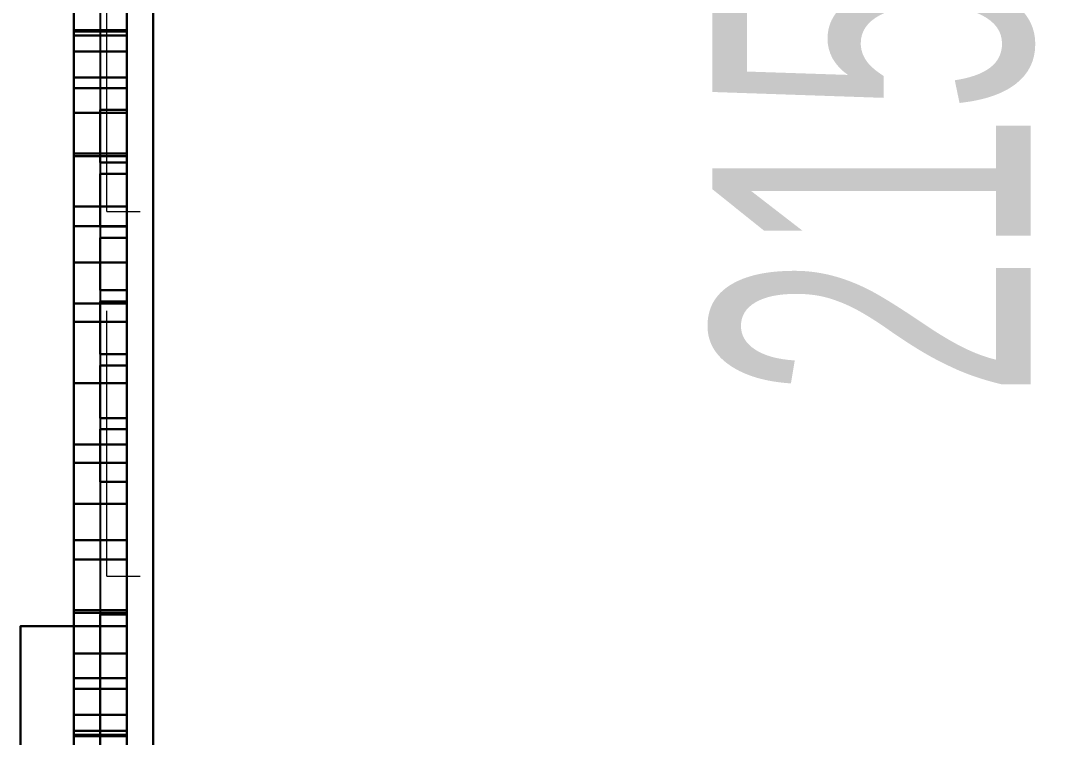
# Model space of a CAD drawing. Header units: inches. Extents: x -7543 to -822, y 102837 to 190349.
# Drawn here: x -831.47728 to -831.4695, y 102837.03276 to 102837.03816 of the extents above; entities that cross this region are included whole.
import ezdxf

# ---------------------------------------------------------------- set-up
doc = ezdxf.new("R2010")
doc.units = ezdxf.units.IN
doc.header["$MEASUREMENT"] = 0
doc.layers.add('ICOL', color=55, linetype='Continuous', lineweight=25)
doc.layers.add('İZ DÜŞÜM', color=253, linetype='Continuous', lineweight=20)
doc.layers.add('TEFRİŞ', color=7, linetype='Continuous', lineweight=25, true_color=0x78462c)
doc.styles.add('OLCU', font='tromand.shx', dxfattribs={"width": 0.6, "height": 12})

msp = doc.modelspace()

# ---------------------------------------------------------------- linework, layer by layer
at = {"layer": 'İZ DÜŞÜM'}
for p, q in [((-831.476627, 102837.0367248), (-831.476627, 102837.0387248)), ((-831.476627, 102837.0367248), (-831.4763774, 102837.0367248)), ((-831.476627, 102837.0339748), (-831.476627, 102837.0359748)), ((-831.476627, 102837.0339748), (-831.4763774, 102837.0339748))]:
    msp.add_line(p, q, dxfattribs=at)
at = {"layer": 'TEFRİŞ'}
for points in [[(-831.4764774, 102837.0294308, -0.0032749), (-831.4764774, 102837.0414308, -0.0032749), (-831.4766774, 102837.0414308, -0.0032749), (-831.4766774, 102837.0294308, -0.0032749)], [(-831.4764774, 102837.0294308, -0.0031749), (-831.4764774, 102837.0414308, -0.0031749), (-831.4766774, 102837.0414308, -0.0031749), (-831.4766774, 102837.0294308, -0.0031749)], [(-831.4764774, 102837.0294308, -0.01508), (-831.4764774, 102837.0294308, 0.00002), (-831.4764774, 102837.0414308, 0.00002), (-831.4764774, 102837.0414308, -0.01508)], [(-831.4764774, 102837.0294308, 0.00002), (-831.4764774, 102837.0414308, 0.00002), (-831.4648774, 102837.0414308, 0.00002), (-831.4648774, 102837.0294308, 0.00002)], [(-831.4764774, 102837.0294308, -0.01508), (-831.4764774, 102837.0414308, -0.01508), (-831.4648774, 102837.0414308, -0.01508), (-831.4648774, 102837.0294308, -0.01508)], [(-831.4648774, 102837.0294308), (-831.4648774, 102837.0414308), (-831.4764774, 102837.0414308), (-831.4764774, 102837.0294308)], [(-831.4764774, 102837.0294308, 0.00002), (-831.4764774, 102837.0414308, 0.00002), (-831.4764774, 102837.0414308, 0.00042), (-831.4764774, 102837.0294308, 0.00042)], [(-831.4762774, 102837.0414308, -0.01508), (-831.4762774, 102837.0414308, -0.01658), (-831.4762774, 102837.0294308, -0.01658), (-831.4762774, 102837.0294308, -0.01508)], [(-831.4762774, 102837.0294308, -0.01508), (-831.4762774, 102837.0414308, -0.01508), (-831.4648774, 102837.0414308, -0.01508), (-831.4648774, 102837.0294308, -0.01508)], [(-831.4762774, 102837.0294308, -0.01658), (-831.4762774, 102837.0414308, -0.01658), (-831.4648774, 102837.0414308, -0.01658), (-831.4648774, 102837.0294308, -0.01658)], [(-831.4768774, 102837.0354308, -0.0083347), (-831.4768774, 102837.0388924, -0.0083347), (-831.4768774, 102837.0388398, -0.0077336), (-831.4768774, 102837.0354308, -0.0083347)], [(-831.4764774, 102837.0354308, -0.0083347), (-831.4764774, 102837.0388924, -0.0083347), (-831.4764774, 102837.0388398, -0.0077336), (-831.4764774, 102837.0354308, -0.0083347)], [(-831.4764774, 102837.0354308, -0.0083347), (-831.4764774, 102837.0388398, -0.0089358), (-831.4764774, 102837.0388924, -0.0083347), (-831.4764774, 102837.0354308, -0.0083347)], [(-831.4768774, 102837.0354308, -0.0083347), (-831.4768774, 102837.0388398, -0.0077336), (-831.4768774, 102837.0386837, -0.0071508), (-831.4768774, 102837.0354308, -0.0083347)], [(-831.4768774, 102837.0354308, -0.0083347), (-831.4768774, 102837.0386837, -0.0095187), (-831.4768774, 102837.0388398, -0.0089358), (-831.4768774, 102837.0354308, -0.0083347)], [(-831.4764774, 102837.0354308, -0.0083347), (-831.4764774, 102837.0388398, -0.0077336), (-831.4764774, 102837.0386837, -0.0071508), (-831.4764774, 102837.0354308, -0.0083347)], [(-831.4764774, 102837.0354308, -0.0083347), (-831.4764774, 102837.0386837, -0.0095187), (-831.4764774, 102837.0388398, -0.0089358), (-831.4764774, 102837.0354308, -0.0083347)], [(-831.4768774, 102837.0354308, -0.0083347), (-831.4768774, 102837.0386837, -0.0071508), (-831.4768774, 102837.0384287, -0.0066039), (-831.4768774, 102837.0354308, -0.0083347)], [(-831.4768774, 102837.0354308, -0.0083347), (-831.4768774, 102837.0384287, -0.0100656), (-831.4768774, 102837.0386837, -0.0095187), (-831.4768774, 102837.0354308, -0.0083347)], [(-831.4764774, 102837.0354308, -0.0083347), (-831.4764774, 102837.0386837, -0.0071508), (-831.4764774, 102837.0384287, -0.0066039), (-831.4764774, 102837.0354308, -0.0083347)], [(-831.4764774, 102837.0354308, -0.0083347), (-831.4764774, 102837.0384287, -0.0100656), (-831.4764774, 102837.0386837, -0.0095187), (-831.4764774, 102837.0354308, -0.0083347)], [(-831.4764774, 102837.0384287, -0.0066039), (-831.4764774, 102837.0380826, -0.0061097), (-831.4768774, 102837.0380826, -0.0061097), (-831.4768774, 102837.0384287, -0.0066039)], [(-831.4768774, 102837.0354308, -0.0083347), (-831.4768774, 102837.0384287, -0.0066039), (-831.4768774, 102837.0380826, -0.0061097), (-831.4768774, 102837.0354308, -0.0083347)], [(-831.4764774, 102837.0380826, -0.0105598), (-831.4764774, 102837.0384287, -0.0100656), (-831.4768774, 102837.0384287, -0.0100656), (-831.4768774, 102837.0380826, -0.0105598)], [(-831.4768774, 102837.0354308, -0.0083347), (-831.4768774, 102837.0380826, -0.0105598), (-831.4768774, 102837.0384287, -0.0100656), (-831.4768774, 102837.0354308, -0.0083347)], [(-831.4764774, 102837.0354308, -0.0083347), (-831.4764774, 102837.0384287, -0.0066039), (-831.4764774, 102837.0380826, -0.0061097), (-831.4764774, 102837.0354308, -0.0083347)], [(-831.4764774, 102837.0354308, -0.0083347), (-831.4764774, 102837.0380826, -0.0105598), (-831.4764774, 102837.0384287, -0.0100656), (-831.4764774, 102837.0354308, -0.0083347)], [(-831.4764774, 102837.0380924, -0.0083347), (-831.4764774, 102837.038052, -0.0078726), (-831.4768774, 102837.038052, -0.0078726), (-831.4768774, 102837.0380924, -0.0083347)], [(-831.4768774, 102837.0354308, -0.0083347), (-831.4768774, 102837.0380924, -0.0083347), (-831.4768774, 102837.038052, -0.0078726), (-831.4768774, 102837.0354308, -0.0083347)], [(-831.4764774, 102837.038052, -0.0087969), (-831.4764774, 102837.0380924, -0.0083347), (-831.4768774, 102837.0380924, -0.0083347), (-831.4768774, 102837.038052, -0.0087969)], [(-831.4764774, 102837.038052, -0.0087969), (-831.4764774, 102837.0380924, -0.0083347), (-831.4768774, 102837.0380924, -0.0083347), (-831.4768774, 102837.038052, -0.0087969)], [(-831.4764774, 102837.0380826, -0.0061097), (-831.4764774, 102837.0376559, -0.005683), (-831.4768774, 102837.0376559, -0.005683), (-831.4768774, 102837.0380826, -0.0061097)], [(-831.4768774, 102837.0354308, -0.0083347), (-831.4768774, 102837.0380826, -0.0061097), (-831.4768774, 102837.0376559, -0.005683), (-831.4768774, 102837.0354308, -0.0083347)], [(-831.4764774, 102837.0376559, -0.0109865), (-831.4764774, 102837.0380826, -0.0105598), (-831.4768774, 102837.0380826, -0.0105598), (-831.4768774, 102837.0376559, -0.0109865)], [(-831.4768774, 102837.0354308, -0.0083347), (-831.4768774, 102837.0376559, -0.0109865), (-831.4768774, 102837.0380826, -0.0105598), (-831.4768774, 102837.0354308, -0.0083347)], [(-831.4764774, 102837.038052, -0.0078726), (-831.4764774, 102837.0379319, -0.0074244), (-831.4768774, 102837.0379319, -0.0074244), (-831.4768774, 102837.038052, -0.0078726)], [(-831.4768774, 102837.0354308, -0.0083347), (-831.4768774, 102837.038052, -0.0078726), (-831.4768774, 102837.0379319, -0.0074244), (-831.4768774, 102837.0354308, -0.0083347)], [(-831.4764774, 102837.0379319, -0.0092451), (-831.4764774, 102837.038052, -0.0087969), (-831.4768774, 102837.038052, -0.0087969), (-831.4768774, 102837.0379319, -0.0092451)], [(-831.4768774, 102837.0354308, -0.0083347), (-831.4768774, 102837.0379319, -0.0092451), (-831.4768774, 102837.038052, -0.0087969), (-831.4768774, 102837.0354308, -0.0083347)], [(-831.4764774, 102837.0354308, -0.0083347), (-831.4764774, 102837.0380924, -0.0083347), (-831.4764774, 102837.038052, -0.0078726), (-831.4764774, 102837.0354308, -0.0083347)], [(-831.4764774, 102837.0354308, -0.0083347), (-831.4764774, 102837.038052, -0.0087969), (-831.4764774, 102837.0380924, -0.0083347), (-831.4764774, 102837.0354308, -0.0083347)], [(-831.4764774, 102837.0354308, -0.0083347), (-831.4764774, 102837.0380826, -0.0061097), (-831.4764774, 102837.0376559, -0.005683), (-831.4764774, 102837.0354308, -0.0083347)], [(-831.4764774, 102837.0354308, -0.0083347), (-831.4764774, 102837.0376559, -0.0109865), (-831.4764774, 102837.0380826, -0.0105598), (-831.4764774, 102837.0354308, -0.0083347)], [(-831.4764774, 102837.0354308, -0.0083347), (-831.4764774, 102837.038052, -0.0078726), (-831.4764774, 102837.0379319, -0.0074244), (-831.4764774, 102837.0354308, -0.0083347)], [(-831.4764774, 102837.0354308, -0.0083347), (-831.4764774, 102837.0379319, -0.0092451), (-831.4764774, 102837.038052, -0.0087969), (-831.4764774, 102837.0354308, -0.0083347)], [(-831.4764774, 102837.0379319, -0.0074244), (-831.4764774, 102837.0377358, -0.0070039), (-831.4768774, 102837.0377358, -0.0070039), (-831.4768774, 102837.0379319, -0.0074244)], [(-831.4768774, 102837.0354308, -0.0083347), (-831.4768774, 102837.0379319, -0.0074244), (-831.4768774, 102837.0377358, -0.0070039), (-831.4768774, 102837.0354308, -0.0083347)], [(-831.4764774, 102837.0377358, -0.0096656), (-831.4764774, 102837.0379319, -0.0092451), (-831.4768774, 102837.0379319, -0.0092451), (-831.4768774, 102837.0377358, -0.0096656)], [(-831.4768774, 102837.0354308, -0.0083347), (-831.4768774, 102837.0377358, -0.0096656), (-831.4768774, 102837.0379319, -0.0092451), (-831.4768774, 102837.0354308, -0.0083347)], [(-831.4764774, 102837.0354308, -0.0083347), (-831.4764774, 102837.0379319, -0.0074244), (-831.4764774, 102837.0377358, -0.0070039), (-831.4764774, 102837.0354308, -0.0083347)], [(-831.4764774, 102837.0354308, -0.0083347), (-831.4764774, 102837.0377358, -0.0096656), (-831.4764774, 102837.0379319, -0.0092451), (-831.4764774, 102837.0354308, -0.0083347)], [(-831.4764774, 102837.0377358, -0.0070039), (-831.4764774, 102837.0374697, -0.0066239), (-831.4768774, 102837.0374697, -0.0066239), (-831.4768774, 102837.0377358, -0.0070039)], [(-831.4768774, 102837.0354308, -0.0083347), (-831.4768774, 102837.0377358, -0.0070039), (-831.4768774, 102837.0374697, -0.0066239), (-831.4768774, 102837.0354308, -0.0083347)], [(-831.4764774, 102837.0374697, -0.0100456), (-831.4764774, 102837.0377358, -0.0096656), (-831.4768774, 102837.0377358, -0.0096656), (-831.4768774, 102837.0374697, -0.0100456)], [(-831.4768774, 102837.0354308, -0.0083347), (-831.4768774, 102837.0374697, -0.0100456), (-831.4768774, 102837.0377358, -0.0096656), (-831.4768774, 102837.0354308, -0.0083347)], [(-831.4764774, 102837.0354308, -0.0083347), (-831.4764774, 102837.0377358, -0.0070039), (-831.4764774, 102837.0374697, -0.0066239), (-831.4764774, 102837.0354308, -0.0083347)], [(-831.4764774, 102837.0354308, -0.0083347), (-831.4764774, 102837.0374697, -0.0100456), (-831.4764774, 102837.0377358, -0.0096656), (-831.4764774, 102837.0354308, -0.0083347)], [(-831.4764774, 102837.0376559, -0.005683), (-831.4764774, 102837.0371616, -0.0053369), (-831.4768774, 102837.0371616, -0.0053369), (-831.4768774, 102837.0376559, -0.005683)], [(-831.4768774, 102837.0354308, -0.0083347), (-831.4768774, 102837.0376559, -0.005683), (-831.4768774, 102837.0371616, -0.0053369), (-831.4768774, 102837.0354308, -0.0083347)], [(-831.4764774, 102837.0371616, -0.0113326), (-831.4764774, 102837.0376559, -0.0109865), (-831.4768774, 102837.0376559, -0.0109865), (-831.4768774, 102837.0371616, -0.0113326)], [(-831.4768774, 102837.0354308, -0.0083347), (-831.4768774, 102837.0371616, -0.0113326), (-831.4768774, 102837.0376559, -0.0109865), (-831.4768774, 102837.0354308, -0.0083347)], [(-831.4764774, 102837.0354308, -0.0083347), (-831.4764774, 102837.0376559, -0.005683), (-831.4764774, 102837.0371616, -0.0053369), (-831.4764774, 102837.0354308, -0.0083347)], [(-831.4764774, 102837.0354308, -0.0083347), (-831.4764774, 102837.0371616, -0.0113326), (-831.4764774, 102837.0376559, -0.0109865), (-831.4764774, 102837.0354308, -0.0083347)], [(-831.4766774, 102837.037094, -0.0012557), (-831.4766774, 102837.0374907, -0.0012557), (-831.4766774, 102837.0374907, -0.0020941), (-831.4766774, 102837.037094, -0.0020941)], [(-831.4764774, 102837.037094, -0.0020941), (-831.4764774, 102837.0374907, -0.0020941), (-831.4766774, 102837.0374907, -0.0020941), (-831.4766774, 102837.037094, -0.0020941)], [(-831.4764774, 102837.0374907, -0.0020941), (-831.4764774, 102837.0374907, -0.0012557), (-831.4766774, 102837.0374907, -0.0012557), (-831.4766774, 102837.0374907, -0.0020941)], [(-831.4764774, 102837.0374907, -0.0012557), (-831.4764774, 102837.037094, -0.0012557), (-831.4766774, 102837.037094, -0.0012557), (-831.4766774, 102837.0374907, -0.0012557)], [(-831.4764774, 102837.0374697, -0.0066239), (-831.4764774, 102837.0371417, -0.0062958), (-831.4768774, 102837.0371417, -0.0062958), (-831.4768774, 102837.0374697, -0.0066239)], [(-831.4768774, 102837.0354308, -0.0083347), (-831.4768774, 102837.0374697, -0.0066239), (-831.4768774, 102837.0371417, -0.0062958), (-831.4768774, 102837.0354308, -0.0083347)], [(-831.4764774, 102837.0371417, -0.0103737), (-831.4764774, 102837.0374697, -0.0100456), (-831.4768774, 102837.0374697, -0.0100456), (-831.4768774, 102837.0371417, -0.0103737)], [(-831.4768774, 102837.0354308, -0.0083347), (-831.4768774, 102837.0371417, -0.0103737), (-831.4768774, 102837.0374697, -0.0100456), (-831.4768774, 102837.0354308, -0.0083347)], [(-831.4764774, 102837.0354308, -0.0083347), (-831.4764774, 102837.0374697, -0.0066239), (-831.4764774, 102837.0371417, -0.0062958), (-831.4764774, 102837.0354308, -0.0083347)], [(-831.4764774, 102837.0354308, -0.0083347), (-831.4764774, 102837.0371417, -0.0103737), (-831.4764774, 102837.0374697, -0.0100456), (-831.4764774, 102837.0354308, -0.0083347)], [(-831.4764774, 102837.0371616, -0.0053369), (-831.4764774, 102837.0366147, -0.0050819), (-831.4768774, 102837.0366147, -0.0050819), (-831.4768774, 102837.0371616, -0.0053369)], [(-831.4768774, 102837.0354308, -0.0083347), (-831.4768774, 102837.0371616, -0.0053369), (-831.4768774, 102837.0366147, -0.0050819), (-831.4768774, 102837.0354308, -0.0083347)], [(-831.4764774, 102837.0366147, -0.0115876), (-831.4764774, 102837.0371616, -0.0113326), (-831.4768774, 102837.0371616, -0.0113326), (-831.4768774, 102837.0366147, -0.0115876)], [(-831.4768774, 102837.0354308, -0.0083347), (-831.4768774, 102837.0366147, -0.0115876), (-831.4768774, 102837.0371616, -0.0113326), (-831.4768774, 102837.0354308, -0.0083347)], [(-831.4764774, 102837.0371417, -0.0062958), (-831.4764774, 102837.0367616, -0.0060297), (-831.4768774, 102837.0367616, -0.0060297), (-831.4768774, 102837.0371417, -0.0062958)], [(-831.4768774, 102837.0354308, -0.0083347), (-831.4768774, 102837.0371417, -0.0062958), (-831.4768774, 102837.0367616, -0.0060297), (-831.4768774, 102837.0354308, -0.0083347)], [(-831.4764774, 102837.0367616, -0.0106398), (-831.4764774, 102837.0371417, -0.0103737), (-831.4768774, 102837.0371417, -0.0103737), (-831.4768774, 102837.0367616, -0.0106398)], [(-831.4768774, 102837.0354308, -0.0083347), (-831.4768774, 102837.0367616, -0.0106398), (-831.4768774, 102837.0371417, -0.0103737), (-831.4768774, 102837.0354308, -0.0083347)], [(-831.4764774, 102837.0354308, -0.0083347), (-831.4764774, 102837.0371616, -0.0053369), (-831.4764774, 102837.0366147, -0.0050819), (-831.4764774, 102837.0354308, -0.0083347)], [(-831.4764774, 102837.0354308, -0.0083347), (-831.4764774, 102837.0366147, -0.0115876), (-831.4764774, 102837.0371616, -0.0113326), (-831.4764774, 102837.0354308, -0.0083347)], [(-831.4764774, 102837.0354308, -0.0083347), (-831.4764774, 102837.0371417, -0.0062958), (-831.4764774, 102837.0367616, -0.0060297), (-831.4764774, 102837.0354308, -0.0083347)], [(-831.4764774, 102837.0354308, -0.0083347), (-831.4764774, 102837.0367616, -0.0106398), (-831.4764774, 102837.0371417, -0.0103737), (-831.4764774, 102837.0354308, -0.0083347)], [(-831.4764774, 102837.037094, -0.0020941), (-831.4764774, 102837.037094, -0.0012557), (-831.4766774, 102837.037094, -0.0012557), (-831.4766774, 102837.037094, -0.0020941)], [(-831.4766774, 102837.0366125, -0.0012557), (-831.4766774, 102837.0370091, -0.0012557), (-831.4766774, 102837.0370091, -0.0020941), (-831.4766774, 102837.0366125, -0.0020941)], [(-831.4764774, 102837.0366125, -0.0020941), (-831.4764774, 102837.0370091, -0.0020941), (-831.4766774, 102837.0370091, -0.0020941), (-831.4766774, 102837.0366125, -0.0020941)], [(-831.4764774, 102837.0370091, -0.0020941), (-831.4764774, 102837.0370091, -0.0012557), (-831.4766774, 102837.0370091, -0.0012557), (-831.4766774, 102837.0370091, -0.0020941)], [(-831.4764774, 102837.0370091, -0.0012557), (-831.4764774, 102837.0366125, -0.0012557), (-831.4766774, 102837.0366125, -0.0012557), (-831.4766774, 102837.0370091, -0.0012557)], [(-831.4764774, 102837.0367616, -0.0060297), (-831.4764774, 102837.0363411, -0.0058336), (-831.4768774, 102837.0363411, -0.0058336), (-831.4768774, 102837.0367616, -0.0060297)], [(-831.4768774, 102837.0354308, -0.0083347), (-831.4768774, 102837.0367616, -0.0060297), (-831.4768774, 102837.0363411, -0.0058336), (-831.4768774, 102837.0354308, -0.0083347)], [(-831.4764774, 102837.0363411, -0.0108358), (-831.4764774, 102837.0367616, -0.0106398), (-831.4768774, 102837.0367616, -0.0106398), (-831.4768774, 102837.0363411, -0.0108358)], [(-831.4768774, 102837.0354308, -0.0083347), (-831.4768774, 102837.0363411, -0.0108358), (-831.4768774, 102837.0367616, -0.0106398), (-831.4768774, 102837.0354308, -0.0083347)], [(-831.4764774, 102837.0354308, -0.0083347), (-831.4764774, 102837.0367616, -0.0060297), (-831.4764774, 102837.0363411, -0.0058336), (-831.4764774, 102837.0354308, -0.0083347)], [(-831.4764774, 102837.0354308, -0.0083347), (-831.4764774, 102837.0363411, -0.0108358), (-831.4764774, 102837.0367616, -0.0106398), (-831.4764774, 102837.0354308, -0.0083347)], [(-831.4764774, 102837.0366147, -0.0050819), (-831.4764774, 102837.0360319, -0.0049257), (-831.4768774, 102837.0360319, -0.0049257), (-831.4768774, 102837.0366147, -0.0050819)], [(-831.4768774, 102837.0354308, -0.0083347), (-831.4768774, 102837.0366147, -0.0050819), (-831.4768774, 102837.0360319, -0.0049257), (-831.4768774, 102837.0354308, -0.0083347)], [(-831.4764774, 102837.0360319, -0.0117438), (-831.4764774, 102837.0366147, -0.0115876), (-831.4768774, 102837.0366147, -0.0115876), (-831.4768774, 102837.0360319, -0.0117438)], [(-831.4768774, 102837.0354308, -0.0083347), (-831.4768774, 102837.0360319, -0.0117438), (-831.4768774, 102837.0366147, -0.0115876), (-831.4768774, 102837.0354308, -0.0083347)], [(-831.4764774, 102837.0366125, -0.0020941), (-831.4764774, 102837.0366125, -0.0012557), (-831.4766774, 102837.0366125, -0.0012557), (-831.4766774, 102837.0366125, -0.0020941)], [(-831.4764774, 102837.0354308, -0.0083347), (-831.4764774, 102837.0366147, -0.0050819), (-831.4764774, 102837.0360319, -0.0049257), (-831.4764774, 102837.0354308, -0.0083347)], [(-831.4764774, 102837.0354308, -0.0083347), (-831.4764774, 102837.0360319, -0.0117438), (-831.4764774, 102837.0366147, -0.0115876), (-831.4764774, 102837.0354308, -0.0083347)], [(-831.4766774, 102837.036131, -0.0012557), (-831.4766774, 102837.0365276, -0.0012557), (-831.4766774, 102837.0365276, -0.0020941), (-831.4766774, 102837.036131, -0.0020941)], [(-831.4764774, 102837.036131, -0.0020941), (-831.4764774, 102837.0365276, -0.0020941), (-831.4766774, 102837.0365276, -0.0020941), (-831.4766774, 102837.036131, -0.0020941)], [(-831.4764774, 102837.0365276, -0.0020941), (-831.4764774, 102837.0365276, -0.0012557), (-831.4766774, 102837.0365276, -0.0012557), (-831.4766774, 102837.0365276, -0.0020941)], [(-831.4764774, 102837.0365276, -0.0012557), (-831.4764774, 102837.036131, -0.0012557), (-831.4766774, 102837.036131, -0.0012557), (-831.4766774, 102837.0365276, -0.0012557)], [(-831.4764774, 102837.0363411, -0.0058336), (-831.4764774, 102837.035893, -0.0057136), (-831.4768774, 102837.035893, -0.0057136), (-831.4768774, 102837.0363411, -0.0058336)], [(-831.4768774, 102837.0354308, -0.0083347), (-831.4768774, 102837.0363411, -0.0058336), (-831.4768774, 102837.035893, -0.0057136), (-831.4768774, 102837.0354308, -0.0083347)], [(-831.4764774, 102837.035893, -0.0109559), (-831.4764774, 102837.0363411, -0.0108358), (-831.4768774, 102837.0363411, -0.0108358), (-831.4768774, 102837.035893, -0.0109559)], [(-831.4768774, 102837.0354308, -0.0083347), (-831.4768774, 102837.035893, -0.0109559), (-831.4768774, 102837.0363411, -0.0108358), (-831.4768774, 102837.0354308, -0.0083347)], [(-831.4764774, 102837.0354308, -0.0083347), (-831.4764774, 102837.0363411, -0.0058336), (-831.4764774, 102837.035893, -0.0057136), (-831.4764774, 102837.0354308, -0.0083347)], [(-831.4764774, 102837.0354308, -0.0083347), (-831.4764774, 102837.035893, -0.0109559), (-831.4764774, 102837.0363411, -0.0108358), (-831.4764774, 102837.0354308, -0.0083347)], [(-831.4764774, 102837.036131, -0.0020941), (-831.4764774, 102837.036131, -0.0012557), (-831.4766774, 102837.036131, -0.0012557), (-831.4766774, 102837.036131, -0.0020941)], [(-831.4764774, 102837.0360319, -0.0049257), (-831.4764774, 102837.0354308, -0.0048731), (-831.4768774, 102837.0354308, -0.0048731), (-831.4768774, 102837.0360319, -0.0049257)], [(-831.4768774, 102837.0354308, -0.0083347), (-831.4768774, 102837.0360319, -0.0049257), (-831.4768774, 102837.0354308, -0.0048731), (-831.4768774, 102837.0354308, -0.0083347)], [(-831.4764774, 102837.0354308, -0.0117964), (-831.4764774, 102837.0360319, -0.0117438), (-831.4768774, 102837.0360319, -0.0117438), (-831.4768774, 102837.0354308, -0.0117964)], [(-831.4768774, 102837.0354308, -0.0083347), (-831.4768774, 102837.0354308, -0.0117964), (-831.4768774, 102837.0360319, -0.0117438), (-831.4768774, 102837.0354308, -0.0083347)], [(-831.4766774, 102837.0356495, -0.0012557), (-831.4766774, 102837.0360461, -0.0012557), (-831.4766774, 102837.0360461, -0.0020941), (-831.4766774, 102837.0356495, -0.0020941)], [(-831.4764774, 102837.0356495, -0.0020941), (-831.4764774, 102837.0360461, -0.0020941), (-831.4766774, 102837.0360461, -0.0020941), (-831.4766774, 102837.0356495, -0.0020941)], [(-831.4764774, 102837.0360461, -0.0020941), (-831.4764774, 102837.0360461, -0.0012557), (-831.4766774, 102837.0360461, -0.0012557), (-831.4766774, 102837.0360461, -0.0020941)], [(-831.4764774, 102837.0360461, -0.0012557), (-831.4764774, 102837.0356495, -0.0012557), (-831.4766774, 102837.0356495, -0.0012557), (-831.4766774, 102837.0360461, -0.0012557)], [(-831.4764774, 102837.0354308, -0.0083347), (-831.4764774, 102837.0360319, -0.0049257), (-831.4764774, 102837.0354308, -0.0048731), (-831.4764774, 102837.0354308, -0.0083347)], [(-831.4764774, 102837.0354308, -0.0083347), (-831.4764774, 102837.0354308, -0.0117964), (-831.4764774, 102837.0360319, -0.0117438), (-831.4764774, 102837.0354308, -0.0083347)], [(-831.4764774, 102837.035893, -0.0057136), (-831.4764774, 102837.0354308, -0.0056731), (-831.4768774, 102837.0354308, -0.0056731), (-831.4768774, 102837.035893, -0.0057136)], [(-831.4768774, 102837.0354308, -0.0083347), (-831.4768774, 102837.035893, -0.0057136), (-831.4768774, 102837.0354308, -0.0056731), (-831.4768774, 102837.0354308, -0.0083347)], [(-831.4764774, 102837.0354308, -0.0109964), (-831.4764774, 102837.035893, -0.0109559), (-831.4768774, 102837.035893, -0.0109559), (-831.4768774, 102837.0354308, -0.0109964)], [(-831.4768774, 102837.0354308, -0.0083347), (-831.4768774, 102837.0354308, -0.0109964), (-831.4768774, 102837.035893, -0.0109559), (-831.4768774, 102837.0354308, -0.0083347)], [(-831.4764774, 102837.0354308, -0.0083347), (-831.4764774, 102837.035893, -0.0057136), (-831.4764774, 102837.0354308, -0.0056731), (-831.4764774, 102837.0354308, -0.0083347)], [(-831.4764774, 102837.0354308, -0.0083347), (-831.4764774, 102837.0354308, -0.0109964), (-831.4764774, 102837.035893, -0.0109559), (-831.4764774, 102837.0354308, -0.0083347)], [(-831.4764774, 102837.0356495, -0.0020941), (-831.4764774, 102837.0356495, -0.0012557), (-831.4766774, 102837.0356495, -0.0012557), (-831.4766774, 102837.0356495, -0.0020941)], [(-831.4766774, 102837.0351679, -0.0012557), (-831.4766774, 102837.0355646, -0.0012557), (-831.4766774, 102837.0355646, -0.0020941), (-831.4766774, 102837.0351679, -0.0020941)], [(-831.4764774, 102837.0351679, -0.0020941), (-831.4764774, 102837.0355646, -0.0020941), (-831.4766774, 102837.0355646, -0.0020941), (-831.4766774, 102837.0351679, -0.0020941)], [(-831.4764774, 102837.0355646, -0.0020941), (-831.4764774, 102837.0355646, -0.0012557), (-831.4766774, 102837.0355646, -0.0012557), (-831.4766774, 102837.0355646, -0.0020941)], [(-831.4764774, 102837.0355646, -0.0012557), (-831.4764774, 102837.0351679, -0.0012557), (-831.4766774, 102837.0351679, -0.0012557), (-831.4766774, 102837.0355646, -0.0012557)], [(-831.4764774, 102837.0354308, -0.0056731), (-831.4764774, 102837.0349686, -0.0057136), (-831.4768774, 102837.0349686, -0.0057136), (-831.4768774, 102837.0354308, -0.0056731)], [(-831.4768774, 102837.0354308, -0.0083347), (-831.4768774, 102837.0354308, -0.0056731), (-831.4768774, 102837.0349686, -0.0057136), (-831.4768774, 102837.0354308, -0.0083347)], [(-831.4768774, 102837.0354308, -0.0083347), (-831.4768774, 102837.0349686, -0.0057136), (-831.4768774, 102837.0345205, -0.0058336), (-831.4768774, 102837.0354308, -0.0083347)], [(-831.4768774, 102837.0354308, -0.0083347), (-831.4768774, 102837.0345205, -0.0058336), (-831.4768774, 102837.0341, -0.0060297), (-831.4768774, 102837.0354308, -0.0083347)], [(-831.4768774, 102837.0354308, -0.0083347), (-831.4768774, 102837.0341, -0.0060297), (-831.4768774, 102837.0337199, -0.0062958), (-831.4768774, 102837.0354308, -0.0083347)], [(-831.4768774, 102837.0354308, -0.0083347), (-831.4768774, 102837.0337199, -0.0062958), (-831.4768774, 102837.0333919, -0.0066239), (-831.4768774, 102837.0354308, -0.0083347)], [(-831.4768774, 102837.0354308, -0.0083347), (-831.4768774, 102837.0333919, -0.0066239), (-831.4768774, 102837.0331258, -0.0070039), (-831.4768774, 102837.0354308, -0.0083347)], [(-831.4768774, 102837.0354308, -0.0083347), (-831.4768774, 102837.0331258, -0.0070039), (-831.4768774, 102837.0329297, -0.0074244), (-831.4768774, 102837.0354308, -0.0083347)], [(-831.4768774, 102837.0354308, -0.0083347), (-831.4768774, 102837.0329297, -0.0074244), (-831.4768774, 102837.0328096, -0.0078726), (-831.4768774, 102837.0354308, -0.0083347)], [(-831.4768774, 102837.0354308, -0.0083347), (-831.4768774, 102837.0328096, -0.0078726), (-831.4768774, 102837.0327692, -0.0083347), (-831.4768774, 102837.0354308, -0.0083347)], [(-831.4768774, 102837.0354308, -0.0083347), (-831.4768774, 102837.0327692, -0.0083347), (-831.4768774, 102837.0328096, -0.0087969), (-831.4768774, 102837.0354308, -0.0083347)], [(-831.4768774, 102837.0354308, -0.0083347), (-831.4768774, 102837.0328096, -0.0087969), (-831.4768774, 102837.0329297, -0.0092451), (-831.4768774, 102837.0354308, -0.0083347)], [(-831.4768774, 102837.0354308, -0.0083347), (-831.4768774, 102837.0329297, -0.0092451), (-831.4768774, 102837.0331258, -0.0096656), (-831.4768774, 102837.0354308, -0.0083347)], [(-831.4768774, 102837.0354308, -0.0083347), (-831.4768774, 102837.0331258, -0.0096656), (-831.4768774, 102837.0333919, -0.0100456), (-831.4768774, 102837.0354308, -0.0083347)], [(-831.4768774, 102837.0354308, -0.0083347), (-831.4768774, 102837.0333919, -0.0100456), (-831.4768774, 102837.0337199, -0.0103737), (-831.4768774, 102837.0354308, -0.0083347)], [(-831.4768774, 102837.0354308, -0.0083347), (-831.4768774, 102837.0337199, -0.0103737), (-831.4768774, 102837.0341, -0.0106398), (-831.4768774, 102837.0354308, -0.0083347)], [(-831.4768774, 102837.0354308, -0.0083347), (-831.4768774, 102837.0341, -0.0106398), (-831.4768774, 102837.0345205, -0.0108358), (-831.4768774, 102837.0354308, -0.0083347)], [(-831.4768774, 102837.0354308, -0.0083347), (-831.4768774, 102837.0345205, -0.0108358), (-831.4768774, 102837.0349686, -0.0109559), (-831.4768774, 102837.0354308, -0.0083347)], [(-831.4764774, 102837.0349686, -0.0109559), (-831.4764774, 102837.0354308, -0.0109964), (-831.4768774, 102837.0354308, -0.0109964), (-831.4768774, 102837.0349686, -0.0109559)], [(-831.4768774, 102837.0354308, -0.0083347), (-831.4768774, 102837.0349686, -0.0109559), (-831.4768774, 102837.0354308, -0.0109964), (-831.4768774, 102837.0354308, -0.0083347)], [(-831.4764774, 102837.0354308, -0.0048731), (-831.4764774, 102837.0348297, -0.0049257), (-831.4768774, 102837.0348297, -0.0049257), (-831.4768774, 102837.0354308, -0.0048731)], [(-831.4768774, 102837.0354308, -0.0083347), (-831.4768774, 102837.0354308, -0.0048731), (-831.4768774, 102837.0348297, -0.0049257), (-831.4768774, 102837.0354308, -0.0083347)], [(-831.4768774, 102837.0354308, -0.0083347), (-831.4768774, 102837.0348297, -0.0049257), (-831.4768774, 102837.0342469, -0.0050819), (-831.4768774, 102837.0354308, -0.0083347)], [(-831.4768774, 102837.0354308, -0.0083347), (-831.4768774, 102837.0342469, -0.0050819), (-831.4768774, 102837.0337, -0.0053369), (-831.4768774, 102837.0354308, -0.0083347)], [(-831.4768774, 102837.0354308, -0.0083347), (-831.4768774, 102837.0337, -0.0053369), (-831.4768774, 102837.0332057, -0.005683), (-831.4768774, 102837.0354308, -0.0083347)], [(-831.4768774, 102837.0354308, -0.0083347), (-831.4768774, 102837.0332057, -0.005683), (-831.4768774, 102837.032779, -0.0061097), (-831.4768774, 102837.0354308, -0.0083347)], [(-831.4768774, 102837.0354308, -0.0083347), (-831.4768774, 102837.032779, -0.0061097), (-831.4768774, 102837.0324329, -0.0066039), (-831.4768774, 102837.0354308, -0.0083347)], [(-831.4768774, 102837.0354308, -0.0083347), (-831.4768774, 102837.0324329, -0.0066039), (-831.4768774, 102837.0321779, -0.0071508), (-831.4768774, 102837.0354308, -0.0083347)], [(-831.4768774, 102837.0354308, -0.0083347), (-831.4768774, 102837.0321779, -0.0071508), (-831.4768774, 102837.0320218, -0.0077336), (-831.4768774, 102837.0354308, -0.0083347)], [(-831.4768774, 102837.0354308, -0.0083347), (-831.4768774, 102837.0320218, -0.0077336), (-831.4768774, 102837.0319692, -0.0083347), (-831.4768774, 102837.0354308, -0.0083347)], [(-831.4768774, 102837.0354308, -0.0083347), (-831.4768774, 102837.0319692, -0.0083347), (-831.4768774, 102837.0320218, -0.0089358), (-831.4768774, 102837.0354308, -0.0083347)], [(-831.4768774, 102837.0354308, -0.0083347), (-831.4768774, 102837.0320218, -0.0089358), (-831.4768774, 102837.0321779, -0.0095187), (-831.4768774, 102837.0354308, -0.0083347)], [(-831.4768774, 102837.0354308, -0.0083347), (-831.4768774, 102837.0321779, -0.0095187), (-831.4768774, 102837.0324329, -0.0100656), (-831.4768774, 102837.0354308, -0.0083347)], [(-831.4768774, 102837.0354308, -0.0083347), (-831.4768774, 102837.0324329, -0.0100656), (-831.4768774, 102837.032779, -0.0105598), (-831.4768774, 102837.0354308, -0.0083347)], [(-831.4768774, 102837.0354308, -0.0083347), (-831.4768774, 102837.032779, -0.0105598), (-831.4768774, 102837.0332057, -0.0109865), (-831.4768774, 102837.0354308, -0.0083347)], [(-831.4768774, 102837.0354308, -0.0083347), (-831.4768774, 102837.0332057, -0.0109865), (-831.4768774, 102837.0337, -0.0113326), (-831.4768774, 102837.0354308, -0.0083347)], [(-831.4768774, 102837.0354308, -0.0083347), (-831.4768774, 102837.0337, -0.0113326), (-831.4768774, 102837.0342469, -0.0115876), (-831.4768774, 102837.0354308, -0.0083347)], [(-831.4768774, 102837.0354308, -0.0083347), (-831.4768774, 102837.0342469, -0.0115876), (-831.4768774, 102837.0348297, -0.0117438), (-831.4768774, 102837.0354308, -0.0083347)], [(-831.4764774, 102837.0348297, -0.0117438), (-831.4764774, 102837.0354308, -0.0117964), (-831.4768774, 102837.0354308, -0.0117964), (-831.4768774, 102837.0348297, -0.0117438)], [(-831.4768774, 102837.0354308, -0.0083347), (-831.4768774, 102837.0348297, -0.0117438), (-831.4768774, 102837.0354308, -0.0117964), (-831.4768774, 102837.0354308, -0.0083347)], [(-831.4764774, 102837.0354308, -0.0083347), (-831.4764774, 102837.0354308, -0.0056731), (-831.4764774, 102837.0349686, -0.0057136), (-831.4764774, 102837.0354308, -0.0083347)], [(-831.4764774, 102837.0354308, -0.0083347), (-831.4764774, 102837.0349686, -0.0057136), (-831.4764774, 102837.0345205, -0.0058336), (-831.4764774, 102837.0354308, -0.0083347)], [(-831.4764774, 102837.0354308, -0.0083347), (-831.4764774, 102837.0345205, -0.0058336), (-831.4764774, 102837.0341, -0.0060297), (-831.4764774, 102837.0354308, -0.0083347)], [(-831.4764774, 102837.0354308, -0.0083347), (-831.4764774, 102837.0341, -0.0060297), (-831.4764774, 102837.0337199, -0.0062958), (-831.4764774, 102837.0354308, -0.0083347)], [(-831.4764774, 102837.0354308, -0.0083347), (-831.4764774, 102837.0337199, -0.0062958), (-831.4764774, 102837.0333919, -0.0066239), (-831.4764774, 102837.0354308, -0.0083347)], [(-831.4764774, 102837.0354308, -0.0083347), (-831.4764774, 102837.0333919, -0.0066239), (-831.4764774, 102837.0331258, -0.0070039), (-831.4764774, 102837.0354308, -0.0083347)], [(-831.4764774, 102837.0354308, -0.0083347), (-831.4764774, 102837.0331258, -0.0070039), (-831.4764774, 102837.0329297, -0.0074244), (-831.4764774, 102837.0354308, -0.0083347)], [(-831.4764774, 102837.0354308, -0.0083347), (-831.4764774, 102837.0329297, -0.0074244), (-831.4764774, 102837.0328096, -0.0078726), (-831.4764774, 102837.0354308, -0.0083347)], [(-831.4764774, 102837.0354308, -0.0083347), (-831.4764774, 102837.0328096, -0.0078726), (-831.4764774, 102837.0327692, -0.0083347), (-831.4764774, 102837.0354308, -0.0083347)], [(-831.4764774, 102837.0354308, -0.0083347), (-831.4764774, 102837.0327692, -0.0083347), (-831.4764774, 102837.0328096, -0.0087969), (-831.4764774, 102837.0354308, -0.0083347)], [(-831.4764774, 102837.0354308, -0.0083347), (-831.4764774, 102837.0328096, -0.0087969), (-831.4764774, 102837.0329297, -0.0092451), (-831.4764774, 102837.0354308, -0.0083347)], [(-831.4764774, 102837.0354308, -0.0083347), (-831.4764774, 102837.0329297, -0.0092451), (-831.4764774, 102837.0331258, -0.0096656), (-831.4764774, 102837.0354308, -0.0083347)], [(-831.4764774, 102837.0354308, -0.0083347), (-831.4764774, 102837.0331258, -0.0096656), (-831.4764774, 102837.0333919, -0.0100456), (-831.4764774, 102837.0354308, -0.0083347)], [(-831.4764774, 102837.0354308, -0.0083347), (-831.4764774, 102837.0333919, -0.0100456), (-831.4764774, 102837.0337199, -0.0103737), (-831.4764774, 102837.0354308, -0.0083347)], [(-831.4764774, 102837.0354308, -0.0083347), (-831.4764774, 102837.0337199, -0.0103737), (-831.4764774, 102837.0341, -0.0106398), (-831.4764774, 102837.0354308, -0.0083347)], [(-831.4764774, 102837.0354308, -0.0083347), (-831.4764774, 102837.0341, -0.0106398), (-831.4764774, 102837.0345205, -0.0108358), (-831.4764774, 102837.0354308, -0.0083347)], [(-831.4764774, 102837.0354308, -0.0083347), (-831.4764774, 102837.0345205, -0.0108358), (-831.4764774, 102837.0349686, -0.0109559), (-831.4764774, 102837.0354308, -0.0083347)], [(-831.4764774, 102837.0354308, -0.0083347), (-831.4764774, 102837.0349686, -0.0109559), (-831.4764774, 102837.0354308, -0.0109964), (-831.4764774, 102837.0354308, -0.0083347)], [(-831.4764774, 102837.0354308, -0.0083347), (-831.4764774, 102837.0354308, -0.0048731), (-831.4764774, 102837.0348297, -0.0049257), (-831.4764774, 102837.0354308, -0.0083347)], [(-831.4764774, 102837.0354308, -0.0083347), (-831.4764774, 102837.0348297, -0.0049257), (-831.4764774, 102837.0342469, -0.0050819), (-831.4764774, 102837.0354308, -0.0083347)], [(-831.4764774, 102837.0354308, -0.0083347), (-831.4764774, 102837.0342469, -0.0050819), (-831.4764774, 102837.0337, -0.0053369), (-831.4764774, 102837.0354308, -0.0083347)], [(-831.4764774, 102837.0354308, -0.0083347), (-831.4764774, 102837.0337, -0.0053369), (-831.4764774, 102837.0332057, -0.005683), (-831.4764774, 102837.0354308, -0.0083347)], [(-831.4764774, 102837.0354308, -0.0083347), (-831.4764774, 102837.0332057, -0.005683), (-831.4764774, 102837.032779, -0.0061097), (-831.4764774, 102837.0354308, -0.0083347)], [(-831.4764774, 102837.0354308, -0.0083347), (-831.4764774, 102837.032779, -0.0061097), (-831.4764774, 102837.0324329, -0.0066039), (-831.4764774, 102837.0354308, -0.0083347)], [(-831.4764774, 102837.0354308, -0.0083347), (-831.4764774, 102837.0324329, -0.0066039), (-831.4764774, 102837.0321779, -0.0071508), (-831.4764774, 102837.0354308, -0.0083347)], [(-831.4764774, 102837.0354308, -0.0083347), (-831.4764774, 102837.0321779, -0.0071508), (-831.4764774, 102837.0320218, -0.0077336), (-831.4764774, 102837.0354308, -0.0083347)], [(-831.4764774, 102837.0354308, -0.0083347), (-831.4764774, 102837.0320218, -0.0077336), (-831.4764774, 102837.0319692, -0.0083347), (-831.4764774, 102837.0354308, -0.0083347)], [(-831.4764774, 102837.0354308, -0.0083347), (-831.4764774, 102837.0319692, -0.0083347), (-831.4764774, 102837.0320218, -0.0089358), (-831.4764774, 102837.0354308, -0.0083347)], [(-831.4764774, 102837.0354308, -0.0083347), (-831.4764774, 102837.0320218, -0.0089358), (-831.4764774, 102837.0321779, -0.0095187), (-831.4764774, 102837.0354308, -0.0083347)], [(-831.4764774, 102837.0354308, -0.0083347), (-831.4764774, 102837.0321779, -0.0095187), (-831.4764774, 102837.0324329, -0.0100656), (-831.4764774, 102837.0354308, -0.0083347)], [(-831.4764774, 102837.0354308, -0.0083347), (-831.4764774, 102837.0324329, -0.0100656), (-831.4764774, 102837.032779, -0.0105598), (-831.4764774, 102837.0354308, -0.0083347)], [(-831.4764774, 102837.0354308, -0.0083347), (-831.4764774, 102837.032779, -0.0105598), (-831.4764774, 102837.0332057, -0.0109865), (-831.4764774, 102837.0354308, -0.0083347)], [(-831.4764774, 102837.0354308, -0.0083347), (-831.4764774, 102837.0332057, -0.0109865), (-831.4764774, 102837.0337, -0.0113326), (-831.4764774, 102837.0354308, -0.0083347)], [(-831.4764774, 102837.0354308, -0.0083347), (-831.4764774, 102837.0337, -0.0113326), (-831.4764774, 102837.0342469, -0.0115876), (-831.4764774, 102837.0354308, -0.0083347)], [(-831.4764774, 102837.0354308, -0.0083347), (-831.4764774, 102837.0342469, -0.0115876), (-831.4764774, 102837.0348297, -0.0117438), (-831.4764774, 102837.0354308, -0.0083347)], [(-831.4764774, 102837.0354308, -0.0083347), (-831.4764774, 102837.0348297, -0.0117438), (-831.4764774, 102837.0354308, -0.0117964), (-831.4764774, 102837.0354308, -0.0083347)], [(-831.4764774, 102837.0351679, -0.0020941), (-831.4764774, 102837.0351679, -0.0012557), (-831.4766774, 102837.0351679, -0.0012557), (-831.4766774, 102837.0351679, -0.0020941)], [(-831.4766774, 102837.0346864, -0.0012557), (-831.4766774, 102837.035083, -0.0012557), (-831.4766774, 102837.035083, -0.0020941), (-831.4766774, 102837.0346864, -0.0020941)], [(-831.4764774, 102837.0346864, -0.0020941), (-831.4764774, 102837.035083, -0.0020941), (-831.4766774, 102837.035083, -0.0020941), (-831.4766774, 102837.0346864, -0.0020941)], [(-831.4764774, 102837.035083, -0.0020941), (-831.4764774, 102837.035083, -0.0012557), (-831.4766774, 102837.035083, -0.0012557), (-831.4766774, 102837.035083, -0.0020941)], [(-831.4764774, 102837.035083, -0.0012557), (-831.4764774, 102837.0346864, -0.0012557), (-831.4766774, 102837.0346864, -0.0012557), (-831.4766774, 102837.035083, -0.0012557)], [(-831.4764774, 102837.0349686, -0.0057136), (-831.4764774, 102837.0345205, -0.0058336), (-831.4768774, 102837.0345205, -0.0058336), (-831.4768774, 102837.0349686, -0.0057136)], [(-831.4764774, 102837.0345205, -0.0108358), (-831.4764774, 102837.0349686, -0.0109559), (-831.4768774, 102837.0349686, -0.0109559), (-831.4768774, 102837.0345205, -0.0108358)], [(-831.4764774, 102837.0348297, -0.0049257), (-831.4764774, 102837.0342469, -0.0050819), (-831.4768774, 102837.0342469, -0.0050819), (-831.4768774, 102837.0348297, -0.0049257)], [(-831.4764774, 102837.0342469, -0.0115876), (-831.4764774, 102837.0348297, -0.0117438), (-831.4768774, 102837.0348297, -0.0117438), (-831.4768774, 102837.0342469, -0.0115876)], [(-831.4764774, 102837.0346864, -0.0020941), (-831.4764774, 102837.0346864, -0.0012557), (-831.4766774, 102837.0346864, -0.0012557), (-831.4766774, 102837.0346864, -0.0020941)], [(-831.4764774, 102837.0345205, -0.0058336), (-831.4764774, 102837.0341, -0.0060297), (-831.4768774, 102837.0341, -0.0060297), (-831.4768774, 102837.0345205, -0.0058336)], [(-831.4764774, 102837.0341, -0.0106398), (-831.4764774, 102837.0345205, -0.0108358), (-831.4768774, 102837.0345205, -0.0108358), (-831.4768774, 102837.0341, -0.0106398)], [(-831.4764774, 102837.0342469, -0.0050819), (-831.4764774, 102837.0337, -0.0053369), (-831.4768774, 102837.0337, -0.0053369), (-831.4768774, 102837.0342469, -0.0050819)], [(-831.4764774, 102837.0337, -0.0113326), (-831.4764774, 102837.0342469, -0.0115876), (-831.4768774, 102837.0342469, -0.0115876), (-831.4768774, 102837.0337, -0.0113326)], [(-831.4764774, 102837.0341, -0.0060297), (-831.4764774, 102837.0337199, -0.0062958), (-831.4768774, 102837.0337199, -0.0062958), (-831.4768774, 102837.0341, -0.0060297)], [(-831.4764774, 102837.0337199, -0.0103737), (-831.4764774, 102837.0341, -0.0106398), (-831.4768774, 102837.0341, -0.0106398), (-831.4768774, 102837.0337199, -0.0103737)], [(-831.4764774, 102837.0337199, -0.0062958), (-831.4764774, 102837.0333919, -0.0066239), (-831.4768774, 102837.0333919, -0.0066239), (-831.4768774, 102837.0337199, -0.0062958)], [(-831.4764774, 102837.0333919, -0.0100456), (-831.4764774, 102837.0337199, -0.0103737), (-831.4768774, 102837.0337199, -0.0103737), (-831.4768774, 102837.0333919, -0.0100456)], [(-831.4764774, 102837.0337, -0.0053369), (-831.4764774, 102837.0332057, -0.005683), (-831.4768774, 102837.0332057, -0.005683), (-831.4768774, 102837.0337, -0.0053369)], [(-831.4764774, 102837.0332057, -0.0109865), (-831.4764774, 102837.0337, -0.0113326), (-831.4768774, 102837.0337, -0.0113326), (-831.4768774, 102837.0332057, -0.0109865)], [(-831.4764774, 102837.0298308, -0.0005749), (-831.4764774, 102837.0336852, -0.0005749), (-831.4766774, 102837.0336852, -0.0005749), (-831.4766774, 102837.0298308, -0.0005749)], [(-831.4764774, 102837.0336852, -0.0005749), (-831.4764774, 102837.0336852, -0.0027749), (-831.4766774, 102837.0336852, -0.0027749), (-831.4766774, 102837.0336852, -0.0005749)], [(-831.4764774, 102837.0336852, -0.0027749), (-831.4764774, 102837.0298308, -0.0027749), (-831.4766774, 102837.0298308, -0.0027749), (-831.4766774, 102837.0336852, -0.0027749)], [(-831.4772774, 102837.0321066, -0.0078347), (-831.4772774, 102837.0335982, -0.0078347), (-831.4772774, 102837.0335982, -0.0088347), (-831.4772774, 102837.0321066, -0.0088347)], [(-831.4764774, 102837.0335982, -0.0088347), (-831.4764774, 102837.0321066, -0.0088347), (-831.4772774, 102837.0321066, -0.0088347), (-831.4772774, 102837.0335982, -0.0088347)], [(-831.4764774, 102837.0321066, -0.0078347), (-831.4764774, 102837.0335982, -0.0078347), (-831.4772774, 102837.0335982, -0.0078347), (-831.4772774, 102837.0321066, -0.0078347)], [(-831.4764774, 102837.0335982, -0.0088347), (-831.4764774, 102837.0335982, -0.0078347), (-831.4772774, 102837.0335982, -0.0078347), (-831.4772774, 102837.0335982, -0.0088347)], [(-831.4764774, 102837.0333919, -0.0066239), (-831.4764774, 102837.0331258, -0.0070039), (-831.4768774, 102837.0331258, -0.0070039), (-831.4768774, 102837.0333919, -0.0066239)], [(-831.4764774, 102837.0331258, -0.0096656), (-831.4764774, 102837.0333919, -0.0100456), (-831.4768774, 102837.0333919, -0.0100456), (-831.4768774, 102837.0331258, -0.0096656)], [(-831.4764774, 102837.0332057, -0.005683), (-831.4764774, 102837.032779, -0.0061097), (-831.4768774, 102837.032779, -0.0061097), (-831.4768774, 102837.0332057, -0.005683)], [(-831.4764774, 102837.032779, -0.0105598), (-831.4764774, 102837.0332057, -0.0109865), (-831.4768774, 102837.0332057, -0.0109865), (-831.4768774, 102837.032779, -0.0105598)], [(-831.4764774, 102837.0331258, -0.0070039), (-831.4764774, 102837.0329297, -0.0074244), (-831.4768774, 102837.0329297, -0.0074244), (-831.4768774, 102837.0331258, -0.0070039)], [(-831.4764774, 102837.0329297, -0.0092451), (-831.4764774, 102837.0331258, -0.0096656), (-831.4768774, 102837.0331258, -0.0096656), (-831.4768774, 102837.0329297, -0.0092451)], [(-831.4764774, 102837.0329297, -0.0074244), (-831.4764774, 102837.0328096, -0.0078726), (-831.4768774, 102837.0328096, -0.0078726), (-831.4768774, 102837.0329297, -0.0074244)], [(-831.4764774, 102837.0328096, -0.0087969), (-831.4764774, 102837.0329297, -0.0092451), (-831.4768774, 102837.0329297, -0.0092451), (-831.4768774, 102837.0328096, -0.0087969)], [(-831.4764774, 102837.0328096, -0.0078726), (-831.4764774, 102837.0327692, -0.0083347), (-831.4768774, 102837.0327692, -0.0083347), (-831.4768774, 102837.0328096, -0.0078726)], [(-831.4764774, 102837.0327692, -0.0083347), (-831.4764774, 102837.0328096, -0.0087969), (-831.4768774, 102837.0328096, -0.0087969), (-831.4768774, 102837.0327692, -0.0083347)], [(-831.4764774, 102837.032779, -0.0061097), (-831.4764774, 102837.0324329, -0.0066039), (-831.4768774, 102837.0324329, -0.0066039), (-831.4768774, 102837.032779, -0.0061097)], [(-831.4764774, 102837.0324329, -0.0100656), (-831.4764774, 102837.032779, -0.0105598), (-831.4768774, 102837.032779, -0.0105598), (-831.4768774, 102837.0324329, -0.0100656)]]:
    msp.add_3dface(points, dxfattribs=at)

# ---------------------------------------------------------------- texts
at = {"layer": 'ICOL', "insert": (-831.4708481, 102837.0369308), "char_height": 0.0024, "attachment_point": 5, "rotation": 90, "style": 'OLCU'}
msp.add_mtext('\\A1;215', dxfattribs=at)

doc.saveas('drawing.dxf')
